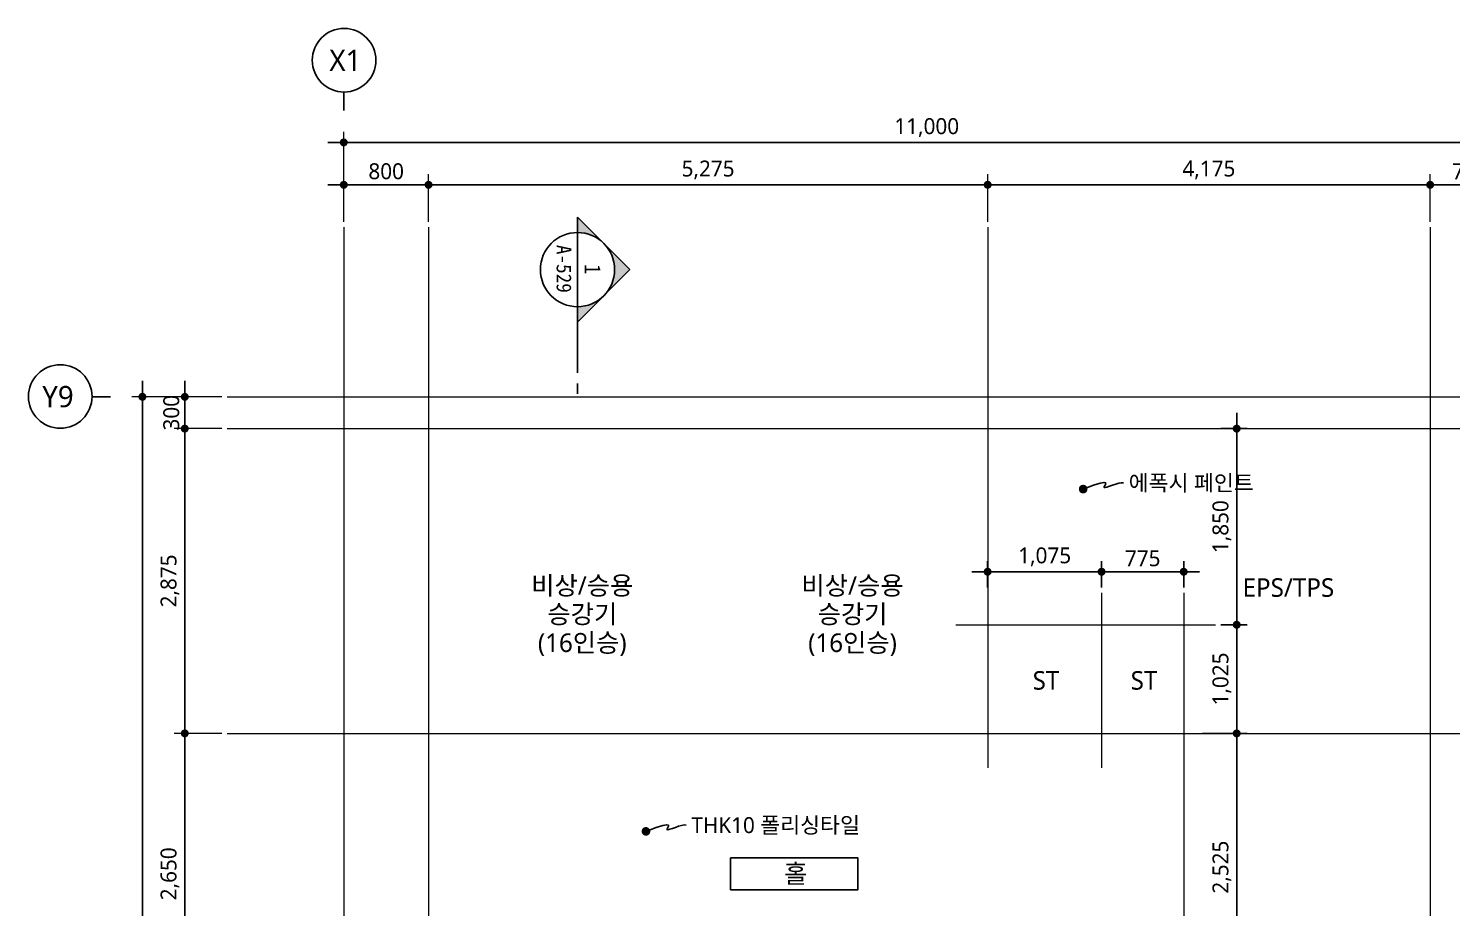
# Model space of a CAD drawing. Header units: millimetres. Extents: x 1424731 to 1631737, y 707248 to 849681.
# Drawn here: x 1484899 to 1498326, y 760088 to 768381 of the extents above; entities that cross this region are included whole.
import ezdxf
from ezdxf.enums import TextEntityAlignment as Align

# ---------------------------------------------------------------- set-up
doc = ezdxf.new("R2010")
doc.units = ezdxf.units.MM
doc.header["$MEASUREMENT"] = 0
doc.linetypes.add('CEN', pattern=[62, 60, -1, 0, -1])
doc.layers.get('0').update_dxf_attribs({"linetype": 'CONTINUOUS'})
for name, color, linetype, lineweight in [('A-AXIS-BUBL', 7, 'CONTINUOUS', 25), ('A-CNTL', 1, 'CEN', 15), ('A-DIMS', 7, 'CONTINUOUS', 25), ('A-MKXS-LEAD', 7, 'CONTINUOUS', 25), ('A-MKXS-MAK1', 3, 'CONTINUOUS', 25), ('A-MKXS-TEXT1', 3, 'CONTINUOUS', 25), ('A-MKXS-TEXT2', 7, 'CONTINUOUS', 25), ('A-MKXX-NAME', 3, 'CONTINUOUS', 25), ('A-MKXX-SYMB', 7, 'CONTINUOUS', 25), ('A-XXXX-TXT2', 3, 'CONTINUOUS', 25)]:
    doc.layers.add(name, color=color, linetype=linetype, lineweight=lineweight)
doc.styles.add('HY울릉도L', font='')
doc.styles.add('돋움체', font='')
doc.styles.add('맑은고딕', font='malgun.ttf')
doc.styles.get('HY울릉도L').set_extended_font_data('HYwulM')
doc.styles.get('돋움체').set_extended_font_data('DotumChe')
doc.dimstyles.new('CDIM', dxfattribs={"dimtxt": 3, "dimasz": 1.5, "dimexe": 2, "dimexo": 1, "dimgap": 1, "dimtad": 1, "dimdec": 0, "dimrnd": 0.5, "dimzin": 0, "dimdsep": 32, "dimlunit": 6, "dimtxsty": 'HY울릉도L', "dimblk1": '_CIDOT', "dimblk2": '_CIDOT', "dimsah": 1, "dimcen": 5.5, "dimclrd": 2, "dimclre": 2, "dimclrt": 7, "dimadec": 0, "dimazin": 0, "dimtfac": 1, "dimtdec": 0, "dimtix": 1, "dimtmove": 2, "dimatfit": 1, "dimldrblk": '_CIDOT', "dimfxl": 1, "dimtolj": 1, "dimtzin": 0, "dimlwd": -1, "dimarcsym": 0})

# ---------------------------------------------------------------- blocks, each defined once
blk = doc.blocks.new('_CIDOT')
at = {"color": 0, "linetype": 'ByBlock'}
blk.add_line((2, 0), (-1, 0), dxfattribs=at)
at = {"color": 0, "linetype": 'ByBlock', "const_width": 0.5}
blk.add_lwpolyline([(-0.25, 0, 1), (0.25, 0, 1)], format="xyb", close=True, dxfattribs=at)
blk = doc.blocks.new('*D522')
at = {"layer": 'A-DIMS', "transparency": 16777216}
for p, q in [((-1500, 75), (-1500, 150)), ((-1500, 0), (-1500, -300)), ((-1500, -375), (-1500, -450))]:
    blk.add_line(p, q, dxfattribs=at)
at = {"layer": 'A-DIMS', "lineweight": -2, "transparency": 16777216}
for p, q in [((-1150, 0), (-1600, 0)), ((-1150, -300), (-1600, -300))]:
    blk.add_line(p, q, dxfattribs=at)
at = {"layer": 'A-DIMS', "transparency": 16777216, "xscale": 75, "yscale": 75, "zscale": 75}
for p, rotation in [((-1500, 0), 270), ((-1500, -300), 90)]:
    blk.add_blockref('_CIDOT', p, dxfattribs=dict(at, rotation=rotation))
at = {"layer": 'A-DIMS', "color": 3, "transparency": 16777216, "insert": (-1627, -150), "char_height": 150, "attachment_point": 5, "rotation": 90, "style": '맑은고딕'}
blk.add_mtext('\\A1;300', dxfattribs=at)
blk = doc.blocks.new('*D523')
at = {"layer": 'A-DIMS', "lineweight": -2, "transparency": 16777216}
for p, q in [((800, 1650), (800, 2100)), ((6075, 1650), (6075, 2100))]:
    blk.add_line(p, q, dxfattribs=at)
at = {"layer": 'A-DIMS', "transparency": 16777216}
blk.add_line((875, 2000), (6000, 2000), dxfattribs=at)
at = {"layer": 'A-DIMS', "transparency": 16777216, "xscale": 75, "yscale": 75, "zscale": 75, "rotation": 180}
blk.add_blockref('_CIDOT', (800, 2000), dxfattribs=at)
at = {"layer": 'A-DIMS', "transparency": 16777216, "xscale": 75, "yscale": 75, "zscale": 75}
blk.add_blockref('_CIDOT', (6075, 2000), dxfattribs=at)
at = {"layer": 'A-DIMS', "color": 3, "transparency": 16777216, "insert": (3437, 2140), "char_height": 150, "attachment_point": 5, "style": '맑은고딕'}
blk.add_mtext('\\A1;5,275', dxfattribs=at)
blk = doc.blocks.new('*D524')
at = {"layer": 'A-DIMS', "lineweight": -2, "transparency": 16777216}
for p, q in [((0, 1650), (0, 2500)), ((11000, 1650), (11000, 2500))]:
    blk.add_line(p, q, dxfattribs=at)
at = {"layer": 'A-DIMS', "transparency": 16777216}
blk.add_line((75, 2400), (10925, 2400), dxfattribs=at)
at = {"layer": 'A-DIMS', "transparency": 16777216, "xscale": 75, "yscale": 75, "zscale": 75, "rotation": 180}
blk.add_blockref('_CIDOT', (0, 2400), dxfattribs=at)
at = {"layer": 'A-DIMS', "transparency": 16777216, "xscale": 75, "yscale": 75, "zscale": 75}
blk.add_blockref('_CIDOT', (11000, 2400), dxfattribs=at)
at = {"layer": 'A-DIMS', "color": 3, "transparency": 16777216, "insert": (5500, 2540), "char_height": 150, "attachment_point": 5, "style": '맑은고딕'}
blk.add_mtext('\\A1;11,000', dxfattribs=at)
blk = doc.blocks.new('*D525')
at = {"layer": 'A-DIMS', "lineweight": -2, "transparency": 16777216}
for p, q in [((0, 1650), (0, 2100)), ((800, 1650), (800, 2100))]:
    blk.add_line(p, q, dxfattribs=at)
at = {"layer": 'A-DIMS', "transparency": 16777216}
blk.add_line((75, 2000), (725, 2000), dxfattribs=at)
at = {"layer": 'A-DIMS', "transparency": 16777216, "xscale": 75, "yscale": 75, "zscale": 75, "rotation": 180}
blk.add_blockref('_CIDOT', (0, 2000), dxfattribs=at)
at = {"layer": 'A-DIMS', "transparency": 16777216, "xscale": 75, "yscale": 75, "zscale": 75}
blk.add_blockref('_CIDOT', (800, 2000), dxfattribs=at)
at = {"layer": 'A-DIMS', "color": 3, "transparency": 16777216, "insert": (400, 2127), "char_height": 150, "attachment_point": 5, "style": '맑은고딕'}
blk.add_mtext('\\A1;800', dxfattribs=at)
blk = doc.blocks.new('*D526')
at = {"layer": 'A-DIMS', "lineweight": -2, "transparency": 16777216}
for p, q in [((6075, 1650), (6075, 2100)), ((10250, 1650), (10250, 2100))]:
    blk.add_line(p, q, dxfattribs=at)
at = {"layer": 'A-DIMS', "transparency": 16777216}
blk.add_line((6150, 2000), (10175, 2000), dxfattribs=at)
at = {"layer": 'A-DIMS', "transparency": 16777216, "xscale": 75, "yscale": 75, "zscale": 75, "rotation": 180}
blk.add_blockref('_CIDOT', (6075, 2000), dxfattribs=at)
at = {"layer": 'A-DIMS', "transparency": 16777216, "xscale": 75, "yscale": 75, "zscale": 75}
blk.add_blockref('_CIDOT', (10250, 2000), dxfattribs=at)
at = {"layer": 'A-DIMS', "color": 3, "transparency": 16777216, "insert": (8162, 2140), "char_height": 150, "attachment_point": 5, "style": '맑은고딕'}
blk.add_mtext('\\A1;4,175', dxfattribs=at)
blk = doc.blocks.new('*D527')
at = {"layer": 'A-DIMS', "lineweight": -2, "transparency": 16777216}
for p, q in [((10250, 1650), (10250, 2100)), ((11000, 1650), (11000, 2100))]:
    blk.add_line(p, q, dxfattribs=at)
at = {"layer": 'A-DIMS', "transparency": 16777216}
blk.add_line((10325, 2000), (10925, 2000), dxfattribs=at)
at = {"layer": 'A-DIMS', "transparency": 16777216, "xscale": 75, "yscale": 75, "zscale": 75, "rotation": 180}
blk.add_blockref('_CIDOT', (10250, 2000), dxfattribs=at)
at = {"layer": 'A-DIMS', "transparency": 16777216, "xscale": 75, "yscale": 75, "zscale": 75}
blk.add_blockref('_CIDOT', (11000, 2000), dxfattribs=at)
at = {"layer": 'A-DIMS', "color": 3, "transparency": 16777216, "insert": (10625, 2127), "char_height": 150, "attachment_point": 5, "style": '맑은고딕'}
blk.add_mtext('\\A1;750', dxfattribs=at)
blk = doc.blocks.new('*D528')
at = {"layer": 'A-DIMS', "lineweight": -2, "transparency": 16777216}
for p, q in [((-1150, 0), (-2000, 0)), ((-1150, -13000), (-2000, -13000))]:
    blk.add_line(p, q, dxfattribs=at)
at = {"layer": 'A-DIMS', "transparency": 16777216}
blk.add_line((-1900, -75), (-1900, -12925), dxfattribs=at)
at = {"layer": 'A-DIMS', "transparency": 16777216, "xscale": 75, "yscale": 75, "zscale": 75}
for p, rotation in [((-1900, 0), 90), ((-1900, -13000), 270)]:
    blk.add_blockref('_CIDOT', p, dxfattribs=dict(at, rotation=rotation))
at = {"layer": 'A-DIMS', "color": 3, "transparency": 16777216, "insert": (-2040, -6500), "char_height": 150, "attachment_point": 5, "rotation": 90, "style": '맑은고딕'}
blk.add_mtext('\\A1;13,000', dxfattribs=at)
blk = doc.blocks.new('*D529')
at = {"layer": 'A-DIMS', "lineweight": -2, "transparency": 16777216}
for p, q in [((-1150, -300), (-1600, -300)), ((-1150, -3175), (-1600, -3175))]:
    blk.add_line(p, q, dxfattribs=at)
at = {"layer": 'A-DIMS', "transparency": 16777216}
blk.add_line((-1500, -375), (-1500, -3100), dxfattribs=at)
at = {"layer": 'A-DIMS', "transparency": 16777216, "xscale": 75, "yscale": 75, "zscale": 75}
for p, rotation in [((-1500, -300), 90), ((-1500, -3175), 270)]:
    blk.add_blockref('_CIDOT', p, dxfattribs=dict(at, rotation=rotation))
at = {"layer": 'A-DIMS', "color": 3, "transparency": 16777216, "insert": (-1640, -1737), "char_height": 150, "attachment_point": 5, "rotation": 90, "style": '맑은고딕'}
blk.add_mtext('\\A1;2,875', dxfattribs=at)
blk = doc.blocks.new('*D530')
at = {"layer": 'A-DIMS', "lineweight": -2, "transparency": 16777216}
for p, q in [((-1150, -3175), (-1600, -3175)), ((-1150, -5825), (-1600, -5825))]:
    blk.add_line(p, q, dxfattribs=at)
at = {"layer": 'A-DIMS', "transparency": 16777216}
blk.add_line((-1500, -3250), (-1500, -5750), dxfattribs=at)
at = {"layer": 'A-DIMS', "transparency": 16777216, "xscale": 75, "yscale": 75, "zscale": 75}
for p, rotation in [((-1500, -3175), 90), ((-1500, -5825), 270)]:
    blk.add_blockref('_CIDOT', p, dxfattribs=dict(at, rotation=rotation))
at = {"layer": 'A-DIMS', "color": 3, "transparency": 16777216, "insert": (-1640, -4500), "char_height": 150, "attachment_point": 5, "rotation": 90, "style": '맑은고딕'}
blk.add_mtext('\\A1;2,650', dxfattribs=at)
blk = doc.blocks.new('CORE 4- 단면')
at = {"layer": 'A-MKXS-MAK1'}
h = blk.add_hatch(color=256, dxfattribs=at)
h.paths.add_polyline_path([(3895, 11325), (3647, 11078, 0.414214), (3647, 11572)])
h.paths.add_polyline_path([(3647, 11078), (3400, 10830), (3400, 10975, 0.198912)])
h.paths.add_polyline_path([(3647, 11572, 0.198912), (3400, 11675), (3400, 11820)])
h = blk.add_hatch(color=256, dxfattribs=at)
h.paths.add_polyline_path([(495, 845), (742, 597, 0.414214), (247, 597)])
h.paths.add_polyline_path([(742, 597), (990, 350), (845, 350, 0.198912)])
h.paths.add_polyline_path([(247, 597, 0.198912), (145, 350), (0, 350)])
for points in [[(12845, 650), (12945, 650), (12945, 350), (12845, 350)], [(3700, -3575), (3700, -3675), (3400, -3675), (3400, -3575)]]:
    blk.add_hatch(color=256, dxfattribs=at).paths.add_polyline_path(points)
for p, q in [((3400, 11820), (3895, 11325)), ((3400, 10352), (3400, 11820)), ((3400, 10830), (3895, 11325)), ((3400, 10152), (3400, 10252)), ((0, 350), (495, 845)), ((990, 350), (495, 845)), ((12945, 650), (12845, 650)), ((12845, 350), (12845, 650)), ((12945, 350), (12945, 650)), ((1468, 350), (0, 350)), ((1668, 350), (1568, 350)), ((12182, 350), (12082, 350)), ((12945, 350), (12282, 350)), ((3400, -2912), (3400, -2812)), ((3400, -3675), (3400, -3012)), ((3400, -3575), (3700, -3575)), ((3700, -3675), (3700, -3575)), ((3400, -3675), (3700, -3675))]:
    blk.add_line(p, q, dxfattribs=at)
for centre in [(3400, 11325), (495, 350)]:
    blk.add_circle(centre, 350, dxfattribs=at)
at = {"layer": 'A-MKXS-TEXT2', "style": '돋움체'}
for s, height, p in [('A-529', 140, (3272, 11332)), ('1', 150, (3544, 11329))]:
    blk.add_text(s, height=height, rotation=270, dxfattribs=at).set_placement(p, align=Align.MIDDLE)
for s, height, p in [('1', 150, (491, 494)), ('A-528', 140, (488, 222))]:
    blk.add_text(s, height=height, dxfattribs=at).set_placement(p, align=Align.MIDDLE)
blk = doc.blocks.new('비상승용승강기16인승')
at = {"layer": 'A-MKXX-NAME', "style": '맑은고딕'}
for s, p in [('비상/승용', (0, 270)), ('승강기', (0, 0)), ('(16인승)', (0, -270))]:
    blk.add_text(s, height=175, dxfattribs=at).set_placement(p, align=Align.MIDDLE_CENTER)
blk = doc.blocks.new('*D590')
at = {"layer": 'A-DIMS', "lineweight": -2, "transparency": 16777216}
for p, q in [((1496149, 762756), (1496399, 762756)), ((1496149, 761731), (1496399, 761731))]:
    blk.add_line(p, q, dxfattribs=at)
at = {"layer": 'A-DIMS', "transparency": 16777216}
blk.add_line((1496299, 761806), (1496299, 762681), dxfattribs=at)
at = {"layer": 'A-DIMS', "transparency": 16777216, "xscale": 75, "yscale": 75, "zscale": 75}
for p, rotation in [((1496299, 762756), 90), ((1496299, 761731), 270)]:
    blk.add_blockref('_CIDOT', p, dxfattribs=dict(at, rotation=rotation))
at = {"layer": 'A-DIMS', "color": 3, "transparency": 16777216, "insert": (1496159, 762244), "char_height": 150, "attachment_point": 5, "rotation": 90, "style": '맑은고딕'}
blk.add_mtext('\\A1;1,025', dxfattribs=at)
blk = doc.blocks.new('*D591')
at = {"layer": 'A-DIMS', "lineweight": -2, "transparency": 16777216}
for p, q in [((1496149, 764606), (1496399, 764606)), ((1496149, 762756), (1496399, 762756))]:
    blk.add_line(p, q, dxfattribs=at)
at = {"layer": 'A-DIMS', "transparency": 16777216}
blk.add_line((1496299, 762831), (1496299, 764531), dxfattribs=at)
at = {"layer": 'A-DIMS', "transparency": 16777216, "xscale": 75, "yscale": 75, "zscale": 75}
for p, rotation in [((1496299, 764606), 90), ((1496299, 762756), 270)]:
    blk.add_blockref('_CIDOT', p, dxfattribs=dict(at, rotation=rotation))
at = {"layer": 'A-DIMS', "color": 3, "transparency": 16777216, "insert": (1496159, 763681), "char_height": 150, "attachment_point": 5, "rotation": 90, "style": '맑은고딕'}
blk.add_mtext('\\A1;1,850', dxfattribs=at)
blk = doc.blocks.new('*D592')
at = {"layer": 'A-DIMS', "lineweight": -2, "transparency": 16777216}
for p, q in [((1495024, 763106), (1495024, 763356)), ((1495799, 763106), (1495799, 763356))]:
    blk.add_line(p, q, dxfattribs=at)
at = {"layer": 'A-DIMS', "transparency": 16777216}
blk.add_line((1495099, 763256), (1495724, 763256), dxfattribs=at)
at = {"layer": 'A-DIMS', "transparency": 16777216, "xscale": 75, "yscale": 75, "zscale": 75, "rotation": 180}
blk.add_blockref('_CIDOT', (1495024, 763256), dxfattribs=at)
at = {"layer": 'A-DIMS', "transparency": 16777216, "xscale": 75, "yscale": 75, "zscale": 75}
blk.add_blockref('_CIDOT', (1495799, 763256), dxfattribs=at)
at = {"layer": 'A-DIMS', "color": 3, "transparency": 16777216, "insert": (1495412, 763382), "char_height": 150, "attachment_point": 5, "style": '맑은고딕'}
blk.add_mtext('\\A1;775', dxfattribs=at)
blk = doc.blocks.new('*D593')
at = {"layer": 'A-DIMS', "lineweight": -2, "transparency": 16777216}
for p, q in [((1493949, 763106), (1493949, 763356)), ((1495024, 763106), (1495024, 763356))]:
    blk.add_line(p, q, dxfattribs=at)
at = {"layer": 'A-DIMS', "transparency": 16777216}
blk.add_line((1494949, 763256), (1494024, 763256), dxfattribs=at)
at = {"layer": 'A-DIMS', "transparency": 16777216, "xscale": 75, "yscale": 75, "zscale": 75, "rotation": 180}
blk.add_blockref('_CIDOT', (1493949, 763256), dxfattribs=at)
at = {"layer": 'A-DIMS', "transparency": 16777216, "xscale": 75, "yscale": 75, "zscale": 75}
blk.add_blockref('_CIDOT', (1495024, 763256), dxfattribs=at)
at = {"layer": 'A-DIMS', "color": 3, "transparency": 16777216, "insert": (1494487, 763397), "char_height": 150, "attachment_point": 5, "style": '맑은고딕'}
blk.add_mtext('\\A1;1,075', dxfattribs=at)
blk = doc.blocks.new('*D1117')
at = {"layer": 'A-DIMS', "lineweight": -2, "transparency": 16777216}
for p, q in [((1495974, 761731), (1496399, 761731)), ((1495974, 759206), (1496399, 759206))]:
    blk.add_line(p, q, dxfattribs=at)
at = {"layer": 'A-DIMS', "transparency": 16777216}
blk.add_line((1496299, 759281), (1496299, 761656), dxfattribs=at)
at = {"layer": 'A-DIMS', "transparency": 16777216, "xscale": 75, "yscale": 75, "zscale": 75}
for p, rotation in [((1496299, 761731), 90), ((1496299, 759206), 270)]:
    blk.add_blockref('_CIDOT', p, dxfattribs=dict(at, rotation=rotation))
at = {"layer": 'A-DIMS', "color": 3, "transparency": 16777216, "insert": (1496159, 760469), "char_height": 150, "attachment_point": 5, "rotation": 90, "style": '맑은고딕'}
blk.add_mtext('\\A1;2,525', dxfattribs=at)
blk = doc.blocks.new('CORE1_GRID')
at = {"layer": 'A-AXIS-BUBL', "ltscale": 0.2}
for p, q in [((0, 2700), (0, 2875)), ((-2200, 0), (-2375, 0))]:
    blk.add_line(p, q, dxfattribs=at)
for centre in [(2.9, 3175), (-2675, 2.9)]:
    blk.add_circle(centre, 300, dxfattribs=at)
at = {"layer": 'A-CNTL'}
for p, q in [((0, 1600), (0, -14200)), ((800, 1600), (800, -14200)), ((6075, 1600), (6075, -3500)), ((10250, 1600), (10250, -12600)), ((-1100, 0), (12150, 0)), ((-1100, -300), (12150, -300)), ((7150, -1850), (7150, -3500)), ((7925, -1850), (7925, -12600)), ((5775, -2150), (8225, -2150)), ((-1100, -3175), (12150, -3175))]:
    blk.add_line(p, q, dxfattribs=at)
at = {"layer": 'A-XXXX-TXT2', "ltscale": 0.2, "style": '맑은고딕'}
for s, p in [('X1', (15, 3174.3)), ('Y9 ', (-2662.9, 2.3))]:
    blk.add_text(s, height=200, dxfattribs=at).set_placement(p, align=Align.MIDDLE)
at = {"layer": 'A-DIMS'}
for base, p1, p2, picture, middle in [((11000, 2400), (0, 1600), (11000, 1600), '*D524', (5500, 2540.5)), ((800, 2000), (0, 1600), (800, 1600), '*D525', (400, 2127.5)), ((6075, 2000), (800, 1600), (6075, 1600), '*D523', (3437.5, 2140.1)), ((10250, 2000), (6075, 1600), (10250, 1600), '*D526', (8162.5, 2140.5)), ((11000, 2000), (10250, 1600), (11000, 1600), '*D527', (10625, 2127.5))]:
    dim = blk.add_linear_dim(base=base, p1=p1, p2=p2, dimstyle='CDIM', override={"dimscale": 50, "dimtxsty": '맑은고딕', "dimclrd": 256, "dimclre": 256, "dimclrt": 3}, dxfattribs=at)
    dim.commit()
    dim.dimension.update_dxf_attribs({"geometry": picture, "text_midpoint": middle})
for base, p1, p2, picture, middle in [((-1900, -13000), (-1100, 0), (-1100, -13000), '*D528', (-2040.5, -6500)), ((-1500, -300), (-1100, 0), (-1100, -300), '*D522', (-1627.5, -150)), ((-1500, -3175), (-1100, -300), (-1100, -3175), '*D529', (-1640.1, -1737.5)), ((-1500, -5825), (-1100, -3175), (-1100, -5825), '*D530', (-1640.1, -4500))]:
    dim = blk.add_linear_dim(base=base, p1=p1, p2=p2, angle=90, dimstyle='CDIM', override={"dimscale": 50, "dimtxsty": '맑은고딕', "dimclrd": 256, "dimclre": 256, "dimclrt": 3}, dxfattribs=at)
    dim.commit()
    dim.dimension.update_dxf_attribs({"geometry": picture, "text_midpoint": middle})

msp = doc.modelspace()

# ---------------------------------------------------------------- linework, layer by layer
at = {"layer": 'A-MKXS-LEAD', "const_width": 40}
for points in [[(1494829.7, 764037.6, 1), (1494871.1, 764033.4, 1)], [(1490704.6, 760808.6, 1), (1490746, 760804.4, 1)]]:
    msp.add_lwpolyline(points, format="xyb", close=True, dxfattribs=at)
at = {"layer": 'A-MKXS-LEAD'}
for points in [[(1494849.6, 764035.2), (1494947.3, 764072.1), (1495011, 764091.9), (1495047.3, 764098.4), (1495062.6, 764094.9), (1495063.8, 764085), (1495057.3, 764072.2), (1495049.8, 764060), (1495047.8, 764051.9), (1495056.5, 764050.6), (1495074.6, 764055), (1495099.5, 764063.2), (1495128.4, 764073.3), (1495158.6, 764083.4), (1495187.4, 764091.6), (1495212.1, 764095.9), (1495229.9, 764094.5)], [(1490724.5, 760806.2), (1490822.2, 760843), (1490885.9, 760862.9), (1490922.2, 760869.4), (1490937.6, 760865.9), (1490938.7, 760856), (1490932.2, 760843.2), (1490924.7, 760831), (1490922.7, 760822.9), (1490931.4, 760821.6), (1490949.5, 760826), (1490974.4, 760834.2), (1491003.3, 760844.3), (1491033.5, 760854.4), (1491062.3, 760862.6), (1491087, 760866.9), (1491104.9, 760865.4)]]:
    msp.add_lwpolyline(points, dxfattribs=at)
at = {"layer": 'A-MKXX-SYMB'}
msp.add_lwpolyline([(1491524.5, 760256.2), (1492724.5, 760256.2), (1492724.5, 760556.2), (1491524.5, 760556.2)], close=True, dxfattribs=at)

# ---------------------------------------------------------------- block references
msp.add_blockref('CORE 4- 단면', (1486679.5, 754781.2))
at = {"layer": 'A-CNTL'}
msp.add_blockref('CORE1_GRID', (1487874.5, 764906.2), dxfattribs=at)
at = {"layer": 'A-MKXX-NAME'}
for p in [(1490124.5, 762856.2), (1492674.5, 762856.2)]:
    msp.add_blockref('비상승용승강기16인승', p, dxfattribs=at)

# ---------------------------------------------------------------- texts
at = {"layer": 'A-MKXS-TEXT1', "style": '맑은고딕'}
for s, p in [('에폭시 페인트', (1495279.9, 764094.5)), ('THK10 폴리싱타일', (1491154.9, 760865.4))]:
    msp.add_text(s, height=150, dxfattribs=at).set_placement(p, align=Align.MIDDLE_LEFT)
at = {"layer": 'A-MKXX-NAME', "style": '맑은고딕'}
for s, p in [('EPS/TPS', (1496786.7, 763106.9)), ('ST', (1494499.5, 762231.2)), ('ST', (1495424.5, 762231.2)), ('홀', (1492139, 760406.2))]:
    msp.add_text(s, height=175, dxfattribs=at).set_placement(p, align=Align.MIDDLE_CENTER)

# ---------------------------------------------------------------- dimensions: what is measured, and where the dimension line sits
at = {"layer": 'A-DIMS'}
for base, p1, p2, angle, picture, middle in [((1496299.5, 764606.2), (1496099.5, 762756.2), (1496099.5, 764606.2), 90, '*D591', (1496159, 763681.2)), ((1493949.5, 763256.2), (1495024.5, 763056.2), (1493949.5, 763056.2), 180, '*D593', (1494487, 763396.7)), ((1496299.5, 762756.2), (1496099.5, 761731.2), (1496099.5, 762756.2), 90, '*D590', (1496159, 762243.7)), ((1496299.5, 761731.2), (1495924.5, 759206.2), (1495924.5, 761731.2), 90, '*D1117', (1496159.4, 760468.7))]:
    dim = msp.add_linear_dim(base=base, p1=p1, p2=p2, angle=angle, dimstyle='CDIM', override={"dimscale": 50, "dimtxsty": '맑은고딕', "dimclrd": 256, "dimclre": 256, "dimclrt": 3}, dxfattribs=at)
    dim.commit()
    dim.dimension.update_dxf_attribs({"geometry": picture, "text_midpoint": middle})
dim = msp.add_linear_dim(base=(1495799.5, 763256.2), p1=(1495024.5, 763056.2), p2=(1495799.5, 763056.2), dimstyle='CDIM', override={"dimscale": 50, "dimtxsty": '맑은고딕', "dimclrd": 256, "dimclre": 256, "dimclrt": 3}, dxfattribs=at)
dim.commit()
dim.dimension.update_dxf_attribs({"geometry": '*D592', "text_midpoint": (1495412, 763382.4)})

doc.saveas('drawing.dxf')
